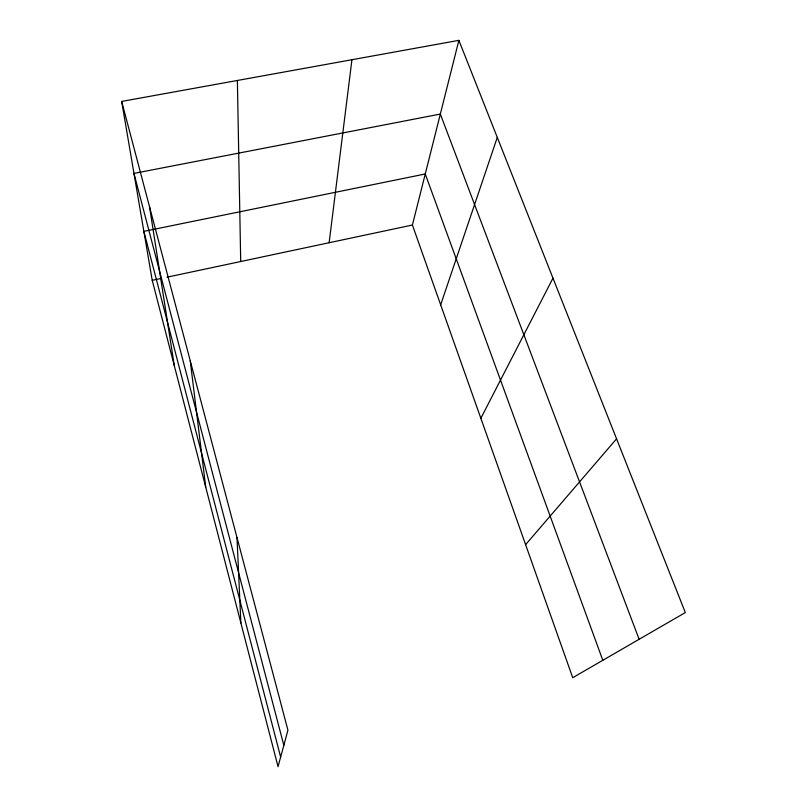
<?xml version="1.0" encoding="UTF-8"?>
<svg xmlns="http://www.w3.org/2000/svg" width="807" height="807" viewBox="0 0 807 807"><rect width="100%" height="100%" fill="white"/><g stroke="black" fill="none" stroke-linecap="round" stroke-linejoin="round"><path stroke-width="1.21" d="M329.135 242.725L351.943 59.718M458.88 40.35L685.325 612.574L572.728 677.698L412.407 225.032L458.88 40.35L121.675 101.43L152.22 280.332L278.042 766.65L287.938 730.204L121.675 101.43M440.662 304.834L497.283 137.412M480.851 418.288L552.977 278.143M525.609 544.664L616.568 438.816M152.22 280.332L160.825 278.506M166.968 277.194L412.407 225.032M639.124 639.295L440.329 114.059L133.962 173.414L283.832 745.325M602.809 660.297L425.249 173.979L143.858 231.357L280.644 757.047M149.567 206.935L174.272 365.551M190.24 360.749L205.714 487.085M236.996 537.543L240.869 622.984M237.379 80.468L240.708 261.518"/></g></svg>
